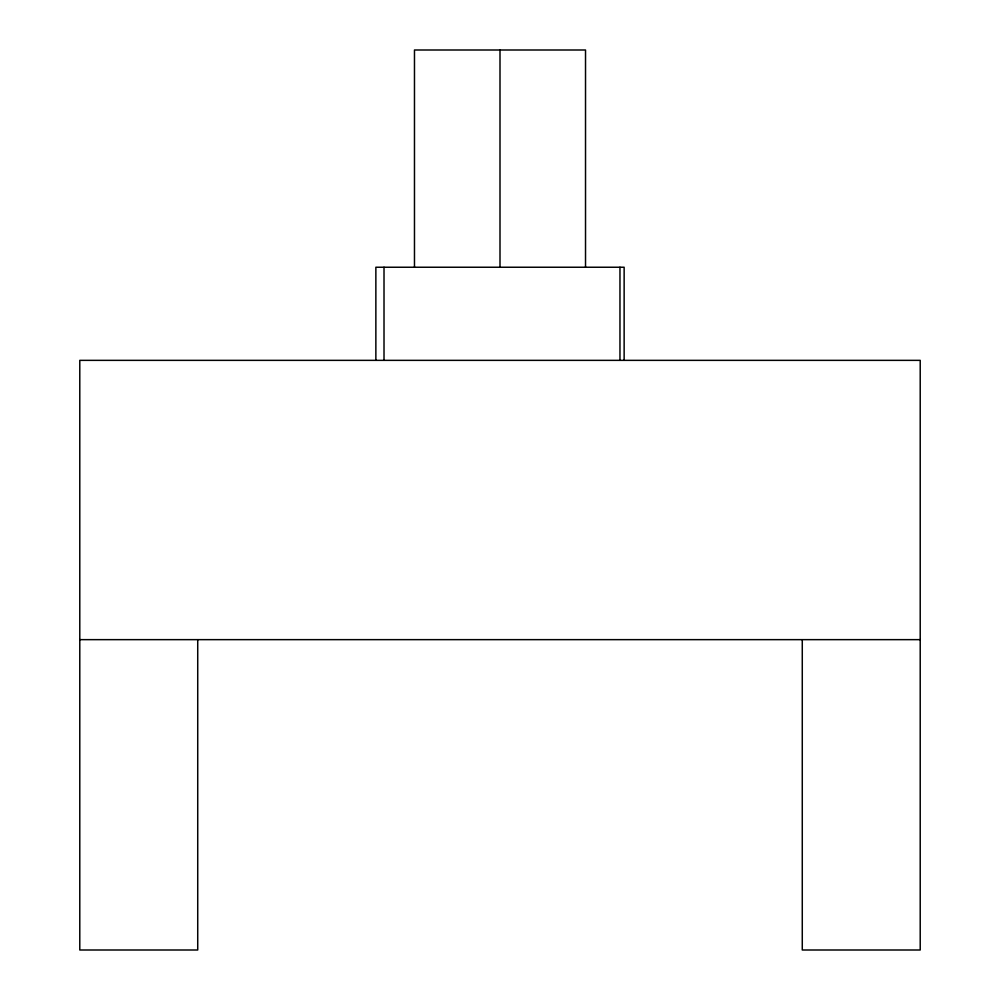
<?xml version="1.0" encoding="UTF-8"?>
<svg xmlns="http://www.w3.org/2000/svg" width="1000" height="1000" viewBox="0 0 1000 1000"><rect width="100%" height="100%" fill="white"/><g stroke="black" fill="none" stroke-linecap="round" stroke-linejoin="round"><path stroke-width="1.5" d="M79.787 639.65L920.212 639.65M802.275 639.65L802.275 950L920.212 950L920.212 360.35L79.787 360.35L79.787 950L197.725 950L197.725 639.65M624.138 360.35L624.138 267.238L375.863 267.238L375.863 360.35M619.963 267.238L619.963 360.35M585.525 267.238L585.525 50L414.475 50L414.475 267.238M500 50L500 267.238M384.012 267.238L384.012 360.35"/></g></svg>
